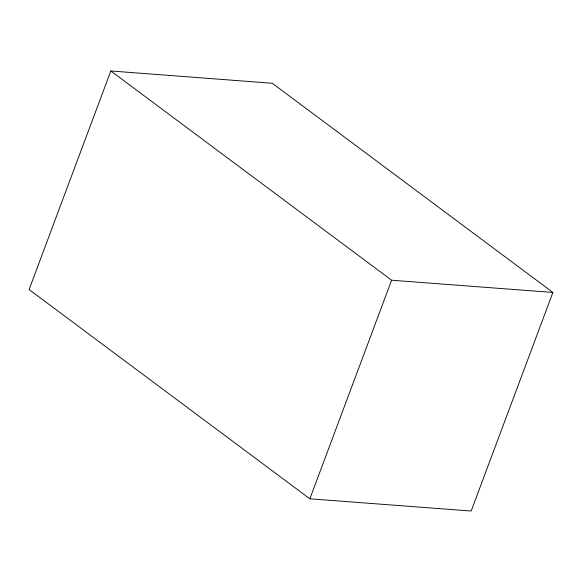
<?xml version="1.0" encoding="UTF-8"?>
<svg xmlns="http://www.w3.org/2000/svg" width="582" height="582" viewBox="0 0 582 582"><rect width="100%" height="100%" fill="white"/><g stroke="black" fill="none" stroke-linecap="round" stroke-linejoin="round"><path stroke-width="0.87" d="M110.827 70.968L29.1 289.552L309.871 498.818L471.173 511.032L552.9 292.448L272.289 83.27L110.827 70.968L391.599 280.226L552.9 292.448M309.871 498.818L391.599 280.226"/></g></svg>
